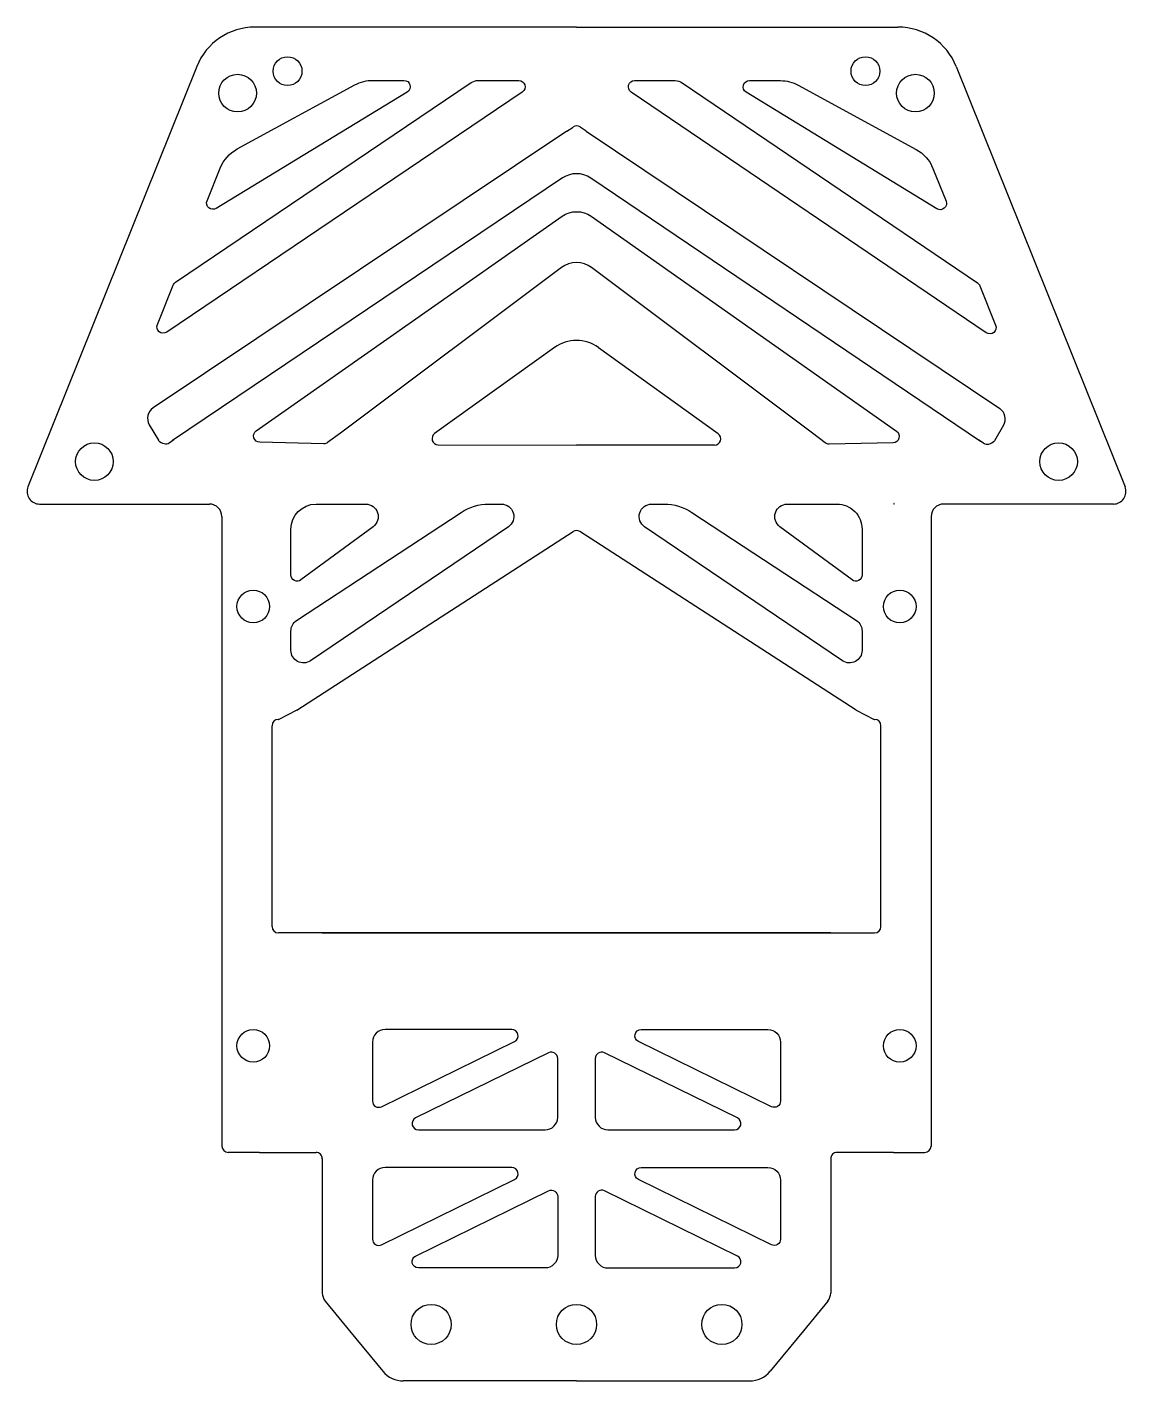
# Model space of a CAD drawing. Header units: millimetres. Extents: x -44 to 44, y -35 to 73.
import ezdxf

# ---------------------------------------------------------------- set-up
doc = ezdxf.new("R2010")
doc.units = ezdxf.units.MM
doc.layers.get('0').update_dxf_attribs({"linetype": 'CONTINUOUS'})

msp = doc.modelspace()

# ---------------------------------------------------------------- linework, layer by layer
for p, q in [((-25.55, 73.26), (-25.61, 73.26)), ((0, 73.26), (-25.55, 73.26)), ((0, 73.26), (25.55, 73.26)), ((25.55, 73.26), (25.61, 73.26)), ((-30.25, 70.13), (-43.7, 36.64)), ((30.25, 70.13), (43.7, 36.64)), ((-0.76, 64.97), (-33.73, 42.92)), ((-0.76, 64.97), (-0.27, 65.3)), ((0.78, 64.97), (0.29, 65.3)), ((0.78, 64.97), (33.72, 42.87)), ((-1.11, 61.24), (-32.19, 40.32)), ((1.13, 61.24), (32.18, 40.28)), ((-1.75, 47.74), (-11.3, 40.89)), ((1.75, 47.74), (11.29, 40.87)), ((-34.04, 41.58), (-33.3, 40.34)), ((34.03, 41.54), (33.29, 40.29)), ((-32.45, 40.14), (-32.07, 40.4)), ((-11.01, 39.98), (-0.01, 39.96)), ((11, 39.96), (0, 39.96)), ((32.43, 40.1), (32.06, 40.36)), ((-42.77, 35.26), (-29.25, 35.26)), ((42.77, 35.26), (29.25, 35.26)), ((-28.25, 34.26), (-28.25, -15.9)), ((28.25, 34.26), (28.25, -15.9)), ((-1.54, 32.25), (-0.27, 33.07)), ((1.54, 32.25), (0.27, 33.07)), ((-22.29, 18.84), (-1.54, 32.25)), ((-22.29, 18.84), (-1.54, 32.25)), ((22.29, 18.84), (1.54, 32.25)), ((-22.29, 18.84), (-23.72, 18.1)), ((22.29, 18.84), (23.72, 18.1)), ((-24.25, 1.6), (-24.25, 17.6)), ((-23.75, 18.1), (-23.72, 18.1)), ((23.72, 18.1), (23.75, 18.1)), ((24.25, 1.6), (24.25, 17.6)), ((-21.25, 1.1), (-23.75, 1.1)), ((-20.25, 1.1), (-21.25, 1.1)), ((-20.25, 1.1), (20.25, 1.1)), ((20.25, 1.1), (-20.25, 1.1)), ((20.25, 1.1), (-20.25, 1.1)), ((20.25, 1.1), (21.25, 1.1)), ((21.25, 1.1), (23.75, 1.1)), ((-25.25, -16.4), (-27.75, -16.4)), ((-25.25, -16.4), (-22.99, -16.4)), ((-24.25, -16.4), (-20.75, -16.4)), ((-24.25, -16.4), (-20.75, -16.4)), ((-20.25, -16.88), (-20.25, -27.6)), ((20.25, -16.88), (20.25, -27.6)), ((24.25, -16.4), (20.75, -16.4)), ((25.25, -16.4), (22.99, -16.4)), ((25.25, -16.4), (27.75, -16.4)), ((-20.02, -28.24), (-18.08, -30.6)), ((20.02, -28.24), (18.08, -30.6)), ((-18.08, -30.6), (-15.42, -33.83)), ((18.08, -30.6), (15.42, -33.83)), ((0, -34.6), (-13.8, -34.6)), ((0, -34.6), (13.8, -34.6))]:
    msp.add_line(p, q)
for points in [[(-31.95, 52.93), (-8.4, 68.84, -0.149962), (-7.84, 69.01), (-4.6, 69.01, -0.739188), (-4.32, 68.09), (-32.65, 48.96, -0.739393), (-33.39, 49.56), (-32.13, 52.7, -0.149826)], [(-29.43, 59.43), (-28.38, 62.03, -0.174475), (-27.03, 63.55), (-17.65, 68.66, -0.125489), (-16.21, 69.02), (-13.75, 69.02, -0.757464), (-13.49, 68.09), (-28.7, 58.82, -0.721428)], [(32.65, 48.91), (4.35, 68.09, -0.739188), (4.63, 69), (7.86, 69, -0.149962), (8.42, 68.83), (31.95, 52.89, -0.149826), (32.13, 52.66), (33.39, 49.51, -0.739393)], [(28.72, 58.78), (13.52, 68.07, -0.757464), (13.78, 69), (16.24, 69, -0.125489), (17.67, 68.63), (27.05, 63.52, -0.174475), (28.4, 62), (29.44, 59.4, -0.721428)], [(-20.14, 40.07), (-25.23, 40.18, -0.724072), (-25.51, 41.09), (-1.14, 58.19, -0.316233), (1.16, 58.19), (25.5, 41.06, -0.724072), (25.22, 40.15), (20.13, 40.04, -0.167821), (19.81, 40.14), (18.8, 40.9), (1.2, 54.1, 0.332976), (-1.2, 54.1), (-18.81, 40.92), (-19.83, 40.16, -0.167821)], [(-22.75, 33.26, -0.414212), (-20.75, 35.26), (-16.79, 35.26, -0.724134), (-16.2, 33.46), (-21.95, 29.22, -0.614974), (-22.75, 29.62), (-22.75, 33)], [(-5.99, 35.26, -0.739444), (-5.43, 33.44), (-21.19, 22.78, -0.601315), (-22.75, 23.6), (-22.75, 25.14, -0.252359), (-22.3, 25.98), (-9.19, 34.6, -0.146537), (-6.99, 35.26)], [(5.99, 35.26), (6.99, 35.26, -0.146537), (9.19, 34.6), (22.3, 25.98, -0.252359), (22.75, 25.14), (22.75, 23.6, -0.601315), (21.19, 22.78), (5.43, 33.44, -0.739444)], [(22.75, 33), (22.75, 29.62, -0.614974), (21.95, 29.22), (16.2, 33.46, -0.724134), (16.79, 35.26), (20.75, 35.26, -0.414214), (22.75, 33.26)], [(-5.15, -6.6), (-15.25, -6.6, 0.414214), (-16.25, -7.6), (-16.25, -12.3, 0.555055), (-15.53, -12.75), (-4.93, -7.55, 0.794505)], [(5.15, -6.6), (15.25, -6.6, -0.414214), (16.25, -7.6), (16.25, -12.3, -0.555055), (15.53, -12.75), (4.93, -7.55, -0.794505)], [(-2.22, -8.45), (-12.82, -13.65, 0.794505), (-12.6, -14.6), (-2.5, -14.6, 0.414214), (-1.5, -13.6), (-1.5, -8.9, 0.555055)], [(2.5, -14.6), (12.6, -14.6, 0.794505), (12.82, -13.65), (2.22, -8.45, 0.555055), (1.5, -8.9), (1.5, -13.6, 0.414214)], [(-5.15, -17.6), (-15.25, -17.6, 0.414214), (-16.25, -18.6), (-16.25, -23.3, 0.555055), (-15.53, -23.75), (-4.93, -18.55, 0.794505)], [(5.15, -17.6), (15.25, -17.6, -0.414214), (16.25, -18.6), (16.25, -23.3, -0.555055), (15.53, -23.75), (4.93, -18.55, -0.794505)], [(-12.82, -24.65), (-2.22, -19.45, -0.555055), (-1.5, -19.9), (-1.5, -24.6, -0.414214), (-2.5, -25.6), (-12.6, -25.6, -0.794505)], [(2.5, -25.6), (12.6, -25.6, 0.794505), (12.82, -24.65), (2.22, -19.45, 0.555055), (1.5, -19.9), (1.5, -24.6, 0.414214)]]:
    msp.add_lwpolyline(points, format="xyb", close=True)
msp.add_lwpolyline([(25.27, 35.25), (25.32, 35.3), (25.27, 35.3)], close=True)
for centre, radius in [((-23.02, 69.75), 1.15), ((23.02, 69.75), 1.15), ((-27, 68), 1.5), ((27, 68), 1.5), ((-38.41, 38.64), 1.5), ((38.41, 38.64), 1.5), ((-25.75, 27.1), 1.3), ((-25.75, 27.1), 1.3), ((25.75, 27.1), 1.3), ((-25.75, -7.9), 1.3), ((-25.75, -7.9), 1.3), ((25.75, -7.9), 1.3), ((-11.58, -30.1), 1.6), ((-11.58, -30.1), 1.6), ((0, -30.1), 1.6), ((0, -30.1), 1.6), ((11.58, -30.1), 1.6), ((11.58, -30.1), 1.6)]:
    msp.add_circle(centre, radius)
for centre, radius, start, end in [((-25.61, 68.26), 5, 90, 158.1257), ((25.61, 68.26), 5, 21.8743, 90), ((0.01, 64.89), 0.5, 55.8334, 124.0928), ((0.01, 59.58), 2, 55.9751, 123.9511), ((0, 45.3), 3, 54.2394, 125.6868), ((-33.17, 42.09), 1, 123.7764, 210.4459), ((33.16, 42.04), 1, -30.5197, 56.1499), ((-32.6, 41.04), 1, 224.9262, 255.0674), ((-32.72, 40.56), 0.5, 255.0674, 303.9511), ((-11.01, 40.48), 0.5, 125.6868, 269.9262), ((11, 40.46), 0.5, -90, 54.2394), ((32.71, 40.52), 0.5, 235.9751, 284.8588), ((32.59, 41), 1, 284.8588, 315), ((-42.77, 36.26), 1, 158.1257, 270), ((42.77, 36.26), 1, -90, 21.8743), ((-29.25, 34.26), 1, 0, 90), ((29.25, 34.26), 1, 90, 180), ((0, 32.65), 0.5, 57.138, 122.862), ((-23.75, 17.6), 0.5, 90, 180), ((-23.75, 17.6), 0.5, 90, 180), ((-23.75, 17.6), 0.5, 90, 180), ((23.75, 17.6), 0.5, 0, 90), ((-23.75, 1.6), 0.5, 180, 269.9997), ((23.75, 1.6), 0.5, 270.0003, 360), ((-27.75, -15.9), 0.5, 180, 270), ((27.75, -15.9), 0.5, -90, 0), ((-20.75, -16.9), 0.5, -0.0004, 90), ((-20.75, -16.9), 0.5, -0.0004, 90), ((20.75, -16.9), 0.5, 90, 180.0004), ((-19.25, -27.6), 1, 179.9997, 219.43), ((-19.25, -27.6), 1, 179.9997, 219.43), ((19.25, -27.6), 1, -39.43, 0.0003), ((-13.8, -32.5), 2.1, 219.43, 270), ((13.8, -32.5), 2.1, 270, 320.57)]:
    msp.add_arc(centre, radius, start, end)

doc.saveas('drawing.dxf')
